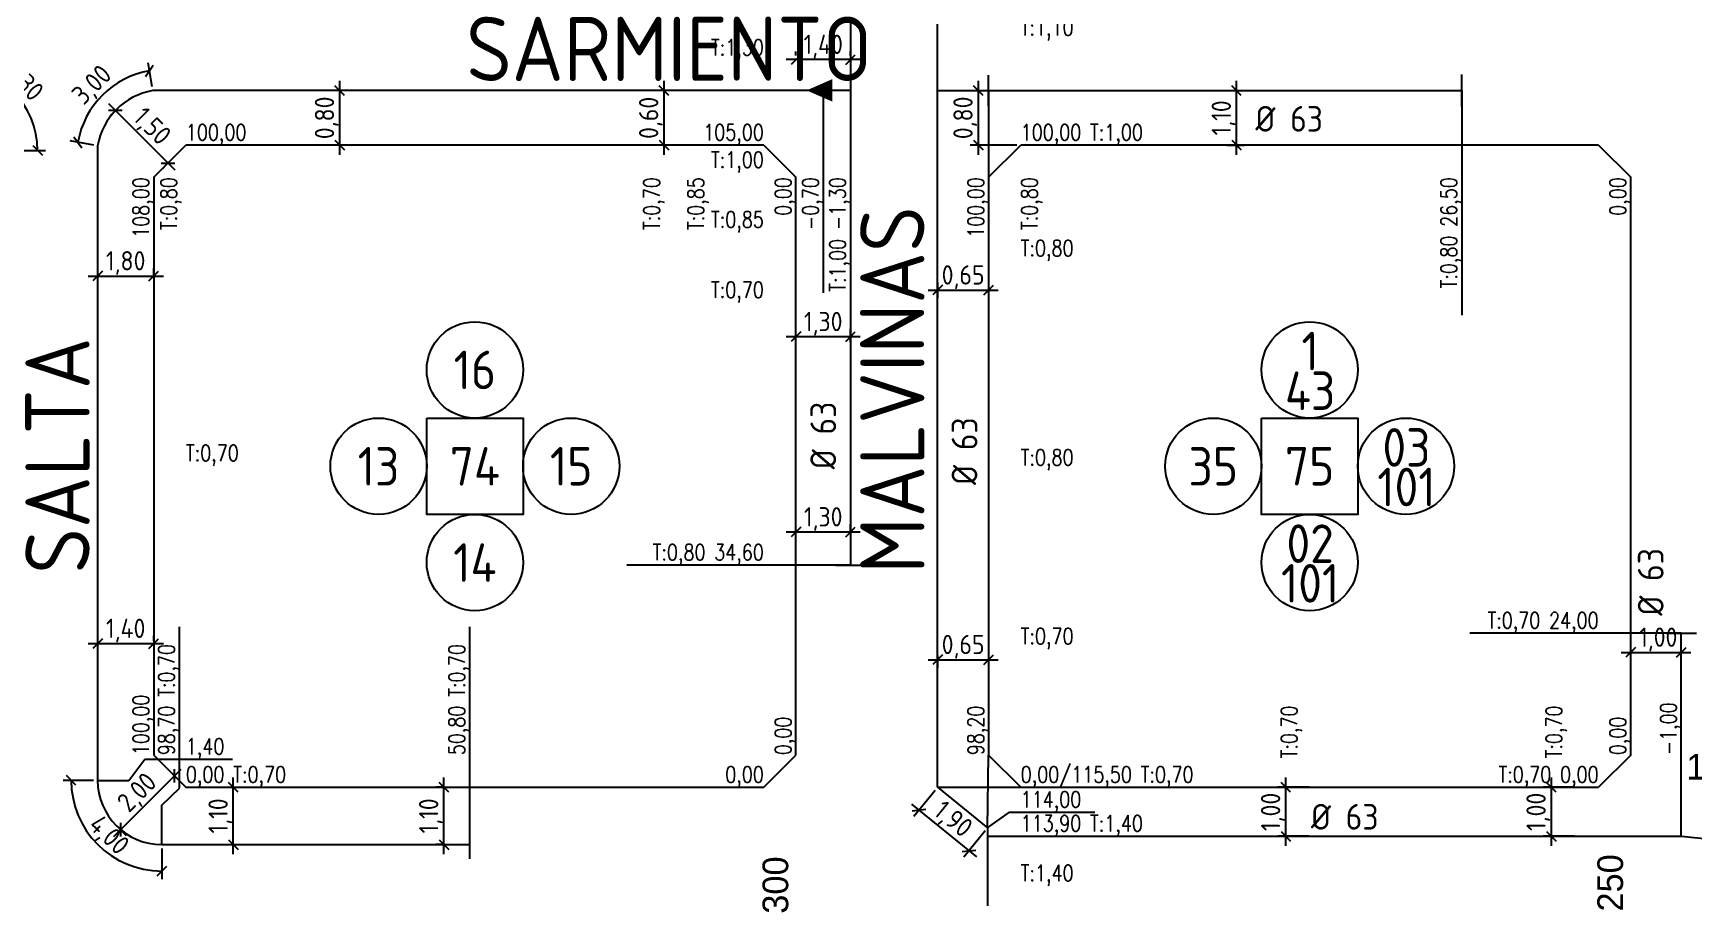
# Model space of a CAD drawing. Extents: x -48 to 13651, y -112 to 3468.
# Drawn here: x 2533.5 to 2791.9, y 1222.1 to 1356.6 of the extents above; entities that cross this region are included whole.
import ezdxf
from ezdxf.enums import TextEntityAlignment as Align

# ---------------------------------------------------------------- set-up
doc = ezdxf.new("R2010")
doc.units = 0
doc.header["$LTSCALE"] = 6
doc.header["$MEASUREMENT"] = 0
doc.layers.get('0').update_dxf_attribs({"linetype": 'CONTINUOUS'})
doc.layers.get('DEFPOINTS').update_dxf_attribs({"linetype": 'CONTINUOUS'})
for name, color, linetype in [('50', 41, 'CONTINUOUS'), ('63', 171, 'CONTINUOUS'), ('CAS', 7, 'CONTINUOUS'), ('Caño 110mm', 170, 'CONTINUOUS'), ('COTA', 2, 'CONTINUOUS'), ('MANZANAS', 7, 'CONTINUOUS'), ('NUMCASA', 12, 'CONTINUOUS'), ('NUMERO-CROQUIS', 13, 'CONTINUOUS'), ('NUMERO-MANZANA', 4, 'CONTINUOUS'), ('PROGRESIVA', 60, 'CONTINUOUS'), ('REDUCCIONES', 13, 'CONTINUOUS'), ('TXTDIAMETRO', 7, 'CONTINUOUS')]:
    doc.layers.add(name, color=color, linetype=linetype)
doc.layers.add('ATENCION', color=7, linetype='CONTINUOUS', plot=False)
doc.styles.add('ABADIMTCONDE', font='isocp.shx')
doc.styles.add('GEOSLAB703LTBT', font='isocp.shx', dxfattribs={"width": 0.9, "height": 8})
doc.styles.add('GOTHICE', font='GOTHICE.shx', dxfattribs={"height": 0.6})
doc.styles.add('ROMANS', font='romans.shx', dxfattribs={"width": 0.8, "height": 2.5})
doc.dimstyles.new('COTA02', dxfattribs={"dimtxt": 3, "dimasz": 1.5, "dimexe": 1.25, "dimexo": 0.625, "dimgap": 0.3, "dimtad": 1, "dimtoh": 1, "dimdsep": 46, "dimlunit": 6, "dimtxsty": 'ABADIMTCONDE', "dimblk1": 'OBLIQUE', "dimblk2": 'OBLIQUE', "dimsah": 1, "dimcen": 2.5, "dimdle": 1.5, "dimclrd": 60, "dimclre": 60, "dimclrt": 256, "dimadec": 0, "dimazin": 0, "dimtfac": 1, "dimtix": 1, "dimtofl": 0, "dimtmove": 0, "dimatfit": 0, "dimldrblk": 'OBLIQUE', "dimfxl": 1, "dimtolj": 1, "dimtzin": 0, "dimarcsym": 0})

# ---------------------------------------------------------------- blocks, each defined once
blk = doc.blocks.new('_OBLIQUE')
at = {"color": 0, "linetype": 'ByBlock'}
blk.add_line((-0.5, -0.5), (0.5, 0.5), dxfattribs=at)
blk = doc.blocks.new('*D40')
at = {"layer": 'COTA', "color": 60, "lineweight": -2, "transparency": 16777216}
for p, q in [((2545.2, 1345.61), (2555.51, 1335.3)), ((2545.99, 1344.27), (2545.38, 1343.66)), ((2554.18, 1336.09), (2553.57, 1335.48))]:
    blk.add_line(p, q, dxfattribs=at)
at = {"layer": 'DEFPOINTS', "color": 0, "transparency": 16777216}
for p in [(2546.43, 1344.72), (2554.45, 1336.36), (2554.62, 1336.53)]:
    blk.add_point(p, dxfattribs=at)
at = {"layer": 'COTA', "color": 60, "lineweight": -2, "transparency": 16777216, "xscale": 1.5, "yscale": 1.5, "zscale": 1.5}
for p, rotation in [((2546.26, 1344.55), 135.0000000000008), ((2554.45, 1336.36), 315.0000000000008)]:
    blk.add_blockref('_OBLIQUE', p, dxfattribs=dict(at, rotation=rotation))
at = {"layer": 'COTA', "transparency": 16777216, "insert": (2551.79, 1341.89), "char_height": 3, "attachment_point": 5, "rotation": 315, "style": 'ABADIMTCONDE'}
blk.add_mtext('\\A1;1,50', dxfattribs=at)
blk = doc.blocks.new('*D41')
at = {"layer": 'COTA', "color": 60, "lineweight": -2, "transparency": 16777216}
for p, q in [((2542, 1261.53), (2553.73, 1261.53)), ((2543.5, 1261.94), (2543.5, 1262.78)), ((2552.23, 1261.94), (2552.23, 1262.78))]:
    blk.add_line(p, q, dxfattribs=at)
at = {"layer": 'DEFPOINTS', "color": 0, "transparency": 16777216}
for p in [(2543.5, 1261.32), (2552.23, 1261.53), (2552.23, 1261.32)]:
    blk.add_point(p, dxfattribs=at)
at = {"layer": 'COTA', "color": 60, "lineweight": -2, "transparency": 16777216, "xscale": 1.5, "yscale": 1.5, "zscale": 1.5, "rotation": 180}
blk.add_blockref('_OBLIQUE', (2543.5, 1261.53), dxfattribs=at)
at = {"layer": 'COTA', "color": 60, "lineweight": -2, "transparency": 16777216, "xscale": 1.5, "yscale": 1.5, "zscale": 1.5}
blk.add_blockref('_OBLIQUE', (2552.23, 1261.53), dxfattribs=at)
at = {"layer": 'COTA', "transparency": 16777216, "insert": (2547.86, 1263.55), "char_height": 3, "attachment_point": 5, "style": 'ABADIMTCONDE'}
blk.add_mtext('\\A1;1,40', dxfattribs=at)
blk = doc.blocks.new('*D42')
at = {"layer": 'COTA', "color": 60, "lineweight": -2, "transparency": 16777216}
for p, q in [((2542, 1318.76), (2553.73, 1318.76)), ((2543.5, 1318.75), (2543.5, 1320.01)), ((2552.23, 1318.75), (2552.23, 1320.01))]:
    blk.add_line(p, q, dxfattribs=at)
at = {"layer": 'DEFPOINTS', "color": 0, "transparency": 16777216}
for p in [(2543.5, 1318.13), (2552.23, 1318.76), (2552.23, 1318.13)]:
    blk.add_point(p, dxfattribs=at)
at = {"layer": 'COTA', "color": 60, "lineweight": -2, "transparency": 16777216, "xscale": 1.5, "yscale": 1.5, "zscale": 1.5, "rotation": 180}
blk.add_blockref('_OBLIQUE', (2543.5, 1318.76), dxfattribs=at)
at = {"layer": 'COTA', "color": 60, "lineweight": -2, "transparency": 16777216, "xscale": 1.5, "yscale": 1.5, "zscale": 1.5}
blk.add_blockref('_OBLIQUE', (2552.23, 1318.76), dxfattribs=at)
at = {"layer": 'COTA', "transparency": 16777216, "insert": (2547.86, 1320.79), "char_height": 3, "attachment_point": 5, "style": 'ABADIMTCONDE'}
blk.add_mtext('\\A1;1,80', dxfattribs=at)
blk = doc.blocks.new('*D43')
at = {"layer": 'COTA', "color": 60, "lineweight": -2, "transparency": 16777216}
for p, q in [((2545.99, 1231.47), (2556.51, 1241.99)), ((2555.27, 1241.11), (2556.33, 1240.04)), ((2546.87, 1232.71), (2547.94, 1231.64))]:
    blk.add_line(p, q, dxfattribs=at)
at = {"layer": 'DEFPOINTS', "color": 0, "transparency": 16777216}
for p in [(2554.82, 1241.56), (2555.45, 1240.93), (2546.42, 1233.16)]:
    blk.add_point(p, dxfattribs=at)
at = {"layer": 'COTA', "color": 60, "lineweight": -2, "transparency": 16777216, "xscale": 1.5, "yscale": 1.5, "zscale": 1.5}
for p, rotation in [((2555.45, 1240.93), 44.99999999999768), ((2547.05, 1232.53), 224.9999999999977)]:
    blk.add_blockref('_OBLIQUE', p, dxfattribs=dict(at, rotation=rotation))
at = {"layer": 'COTA', "transparency": 16777216, "insert": (2549.82, 1238.16), "char_height": 3, "attachment_point": 5, "rotation": 45, "style": 'ABADIMTCONDE'}
blk.add_mtext('\\A1;2,00', dxfattribs=at)
blk = doc.blocks.new('*D44')
at = {"layer": 'COTA', "color": 60, "lineweight": -2, "transparency": 16777216}
for p, q in [((2564.62, 1228.73), (2564.62, 1240.65)), ((2562.07, 1239.15), (2565.87, 1239.15)), ((2562.07, 1230.23), (2565.87, 1230.23))]:
    blk.add_line(p, q, dxfattribs=at)
at = {"layer": 'DEFPOINTS', "color": 0, "transparency": 16777216}
for p in [(2561.45, 1239.15), (2564.62, 1239.15), (2561.45, 1230.23)]:
    blk.add_point(p, dxfattribs=at)
at = {"layer": 'COTA', "color": 60, "lineweight": -2, "transparency": 16777216, "xscale": 1.5, "yscale": 1.5, "zscale": 1.5}
for p, rotation in [((2564.62, 1239.15), 90), ((2564.62, 1230.23), 270)]:
    blk.add_blockref('_OBLIQUE', p, dxfattribs=dict(at, rotation=rotation))
at = {"layer": 'COTA', "transparency": 16777216, "insert": (2562.6, 1234.69), "char_height": 3, "attachment_point": 5, "rotation": 90, "style": 'ABADIMTCONDE'}
blk.add_mtext('\\A1;1,10', dxfattribs=at)
blk = doc.blocks.new('*D45')
at = {"layer": 'COTA', "color": 60, "lineweight": -2, "transparency": 16777216}
for p, q in [((2597.42, 1228.73), (2597.42, 1240.65)), ((2597.43, 1239.15), (2596.17, 1239.15)), ((2597.43, 1230.23), (2596.17, 1230.23))]:
    blk.add_line(p, q, dxfattribs=at)
at = {"layer": 'DEFPOINTS', "color": 0, "transparency": 16777216}
for p in [(2597.42, 1239.15), (2598.05, 1239.15), (2598.05, 1230.23)]:
    blk.add_point(p, dxfattribs=at)
at = {"layer": 'COTA', "color": 60, "lineweight": -2, "transparency": 16777216, "xscale": 1.5, "yscale": 1.5, "zscale": 1.5}
for p, rotation in [((2597.42, 1239.15), 90), ((2597.42, 1230.23), 270)]:
    blk.add_blockref('_OBLIQUE', p, dxfattribs=dict(at, rotation=rotation))
at = {"layer": 'COTA', "transparency": 16777216, "insert": (2595.39, 1234.69), "char_height": 3, "attachment_point": 5, "rotation": 90, "style": 'ABADIMTCONDE'}
blk.add_mtext('\\A1;1,10', dxfattribs=at)
blk = doc.blocks.new('*D46')
at = {"layer": 'COTA', "color": 60, "lineweight": -2, "transparency": 16777216}
for p, q in [((2662.23, 1352.48), (2650.73, 1352.48)), ((2652.23, 1353.1), (2652.23, 1353.73)), ((2660.73, 1353.1), (2660.73, 1353.73))]:
    blk.add_line(p, q, dxfattribs=at)
at = {"layer": 'DEFPOINTS', "color": 0, "transparency": 16777216}
for p in [(2652.23, 1352.48), (2652.23, 1352.48), (2660.73, 1352.48)]:
    blk.add_point(p, dxfattribs=at)
at = {"layer": 'COTA', "color": 60, "lineweight": -2, "transparency": 16777216, "xscale": 1.5, "yscale": 1.5, "zscale": 1.5, "rotation": 180}
blk.add_blockref('_OBLIQUE', (2652.23, 1352.48), dxfattribs=at)
at = {"layer": 'COTA', "color": 60, "lineweight": -2, "transparency": 16777216, "xscale": 1.5, "yscale": 1.5, "zscale": 1.5}
blk.add_blockref('_OBLIQUE', (2660.73, 1352.48), dxfattribs=at)
at = {"layer": 'COTA', "transparency": 16777216, "insert": (2656.48, 1354.5), "char_height": 3, "attachment_point": 5, "style": 'ABADIMTCONDE'}
blk.add_mtext('\\A1;1,40', dxfattribs=at)
blk = doc.blocks.new('*D47')
at = {"layer": 'COTA', "color": 60, "lineweight": -2, "transparency": 16777216}
for p, q in [((2652.23, 1308.45), (2652.23, 1310.56)), ((2660.73, 1308.45), (2660.73, 1310.56)), ((2662.23, 1309.31), (2650.73, 1309.31))]:
    blk.add_line(p, q, dxfattribs=at)
at = {"layer": 'DEFPOINTS', "color": 0, "transparency": 16777216}
for p in [(2652.23, 1309.31), (2652.23, 1307.83), (2660.73, 1307.83)]:
    blk.add_point(p, dxfattribs=at)
at = {"layer": 'COTA', "color": 60, "lineweight": -2, "transparency": 16777216, "xscale": 1.5, "yscale": 1.5, "zscale": 1.5, "rotation": 180}
blk.add_blockref('_OBLIQUE', (2652.23, 1309.31), dxfattribs=at)
at = {"layer": 'COTA', "color": 60, "lineweight": -2, "transparency": 16777216, "xscale": 1.5, "yscale": 1.5, "zscale": 1.5}
blk.add_blockref('_OBLIQUE', (2660.73, 1309.31), dxfattribs=at)
at = {"layer": 'COTA', "transparency": 16777216, "insert": (2656.48, 1311.33), "char_height": 3, "attachment_point": 5, "style": 'ABADIMTCONDE'}
blk.add_mtext('\\A1;1,30', dxfattribs=at)
blk = doc.blocks.new('*D48')
at = {"layer": 'COTA', "color": 60, "lineweight": -2, "transparency": 16777216}
for p, q in [((2652.23, 1278.67), (2652.23, 1280.14)), ((2660.73, 1278.67), (2660.73, 1280.14)), ((2662.23, 1278.89), (2650.73, 1278.89))]:
    blk.add_line(p, q, dxfattribs=at)
at = {"layer": 'DEFPOINTS', "color": 0, "transparency": 16777216}
for p in [(2652.23, 1278.89), (2652.23, 1278.05), (2660.73, 1278.05)]:
    blk.add_point(p, dxfattribs=at)
at = {"layer": 'COTA', "color": 60, "lineweight": -2, "transparency": 16777216, "xscale": 1.5, "yscale": 1.5, "zscale": 1.5, "rotation": 180}
blk.add_blockref('_OBLIQUE', (2652.23, 1278.89), dxfattribs=at)
at = {"layer": 'COTA', "color": 60, "lineweight": -2, "transparency": 16777216, "xscale": 1.5, "yscale": 1.5, "zscale": 1.5}
blk.add_blockref('_OBLIQUE', (2660.73, 1278.89), dxfattribs=at)
at = {"layer": 'COTA', "transparency": 16777216, "insert": (2656.48, 1280.92), "char_height": 3, "attachment_point": 5, "style": 'ABADIMTCONDE'}
blk.add_mtext('\\A1;1,30', dxfattribs=at)
blk = doc.blocks.new('*D49')
at = {"layer": 'COTA', "color": 60, "lineweight": -2, "transparency": 16777216}
for p, q in [((2581.2, 1337.65), (2581.2, 1349.15)), ((2581.42, 1347.65), (2579.95, 1347.65)), ((2581.42, 1339.15), (2579.95, 1339.15))]:
    blk.add_line(p, q, dxfattribs=at)
at = {"layer": 'DEFPOINTS', "color": 0, "transparency": 16777216}
for p in [(2581.2, 1347.65), (2582.04, 1347.65), (2582.04, 1339.15)]:
    blk.add_point(p, dxfattribs=at)
at = {"layer": 'COTA', "color": 60, "lineweight": -2, "transparency": 16777216, "xscale": 1.5, "yscale": 1.5, "zscale": 1.5}
for p, rotation in [((2581.2, 1347.65), 90), ((2581.2, 1339.15), 270)]:
    blk.add_blockref('_OBLIQUE', p, dxfattribs=dict(at, rotation=rotation))
at = {"layer": 'COTA', "transparency": 16777216, "insert": (2579.17, 1343.4), "char_height": 3, "attachment_point": 5, "rotation": 90, "style": 'ABADIMTCONDE'}
blk.add_mtext('\\A1;0,80', dxfattribs=at)
blk = doc.blocks.new('*D50')
at = {"layer": 'COTA', "color": 60, "lineweight": -2, "transparency": 16777216}
for p, q in [((2631.68, 1349.15), (2631.68, 1337.65)), ((2633.59, 1347.65), (2630.43, 1347.65)), ((2633.59, 1339.15), (2630.43, 1339.15))]:
    blk.add_line(p, q, dxfattribs=at)
at = {"layer": 'DEFPOINTS', "color": 0, "transparency": 16777216}
for p in [(2634.21, 1347.65), (2631.68, 1339.15), (2634.21, 1339.15)]:
    blk.add_point(p, dxfattribs=at)
at = {"layer": 'COTA', "color": 60, "lineweight": -2, "transparency": 16777216, "xscale": 1.5, "yscale": 1.5, "zscale": 1.5}
for p, rotation in [((2631.68, 1347.65), 90), ((2631.68, 1339.15), 270)]:
    blk.add_blockref('_OBLIQUE', p, dxfattribs=dict(at, rotation=rotation))
at = {"layer": 'COTA', "transparency": 16777216, "insert": (2629.65, 1343.4), "char_height": 3, "attachment_point": 5, "rotation": 90, "style": 'ABADIMTCONDE'}
blk.add_mtext('\\A1;0,60', dxfattribs=at)
blk = doc.blocks.new('*D51')
at = {"layer": 'COTA', "color": 60, "lineweight": -2, "transparency": 16777216}
for p, q in [((2551.98, 1348.27), (2551.34, 1351.96)), ((2542.88, 1339.17), (2539.19, 1339.81))]:
    blk.add_line(p, q, dxfattribs=at)
blk.add_arc((2553.89, 1337.26), 13.67, 99.8227, 170.1726, dxfattribs=at)
at = {"layer": 'DEFPOINTS', "color": 0, "transparency": 16777216}
for p in [(2546.39, 1348.69), (2552.09, 1347.65), (2543.5, 1339.06), (2553.89, 1337.26)]:
    blk.add_point(p, dxfattribs=at)
at = {"layer": 'COTA', "color": 60, "lineweight": -2, "transparency": 16777216, "xscale": 1.5, "yscale": 1.5, "zscale": 1.5}
for p, rotation in [((2551.55, 1350.73), 9.822727549880165), ((2540.42, 1339.59), 260.1725511162331)]:
    blk.add_blockref('_OBLIQUE', p, dxfattribs=dict(at, rotation=rotation))
at = {"layer": 'COTA', "transparency": 16777216, "insert": (2542.79, 1348.36), "char_height": 3, "attachment_point": 5, "rotation": 44.9976, "style": 'ABADIMTCONDE'}
blk.add_mtext('\\A1;3,00', dxfattribs=at)
blk = doc.blocks.new('*D63')
at = {"layer": 'COTA', "color": 60, "lineweight": -2, "transparency": 16777216}
for p, q in [((2542.87, 1240.23), (2538.12, 1240.23)), ((2553.5, 1229.6), (2553.5, 1224.85))]:
    blk.add_line(p, q, dxfattribs=at)
blk.add_arc((2553.5, 1240.23), 14.13, 180, 270, dxfattribs=at)
at = {"layer": 'DEFPOINTS', "color": 0, "transparency": 16777216}
for p in [(2543.5, 1240.23), (2553.5, 1240.23), (2541.26, 1233.16), (2553.5, 1230.23)]:
    blk.add_point(p, dxfattribs=at)
at = {"layer": 'COTA', "color": 60, "lineweight": -2, "transparency": 16777216, "xscale": 1.5, "yscale": 1.5, "zscale": 1.5}
for p, rotation in [((2539.37, 1240.23), 90.00000000000269), ((2553.5, 1226.1), 359.9999999999995)]:
    blk.add_blockref('_OBLIQUE', p, dxfattribs=dict(at, rotation=rotation))
at = {"layer": 'COTA', "transparency": 16777216, "insert": (2545.08, 1231.53), "char_height": 3, "attachment_point": 5, "rotation": 315.9308, "style": 'ABADIMTCONDE'}
blk.add_mtext('\\A1;4,00', dxfattribs=at)
blk = doc.blocks.new('*D71')
at = {"layer": 'COTA', "color": 60, "lineweight": -2, "transparency": 16777216}
for p, q in [((2521.23, 1348.94), (2521.23, 1352.47)), ((2531.86, 1338.32), (2535.38, 1338.32))]:
    blk.add_line(p, q, dxfattribs=at)
blk.add_arc((2521.23, 1338.32), 12.9, 0, 90, dxfattribs=at)
at = {"layer": 'DEFPOINTS', "color": 0, "transparency": 16777216}
for p in [(2521.23, 1348.32), (2532.4, 1344.77), (2521.23, 1338.32), (2531.23, 1338.32)]:
    blk.add_point(p, dxfattribs=at)
at = {"layer": 'COTA', "color": 60, "lineweight": -2, "transparency": 16777216, "xscale": 1.5, "yscale": 1.5, "zscale": 1.5}
for p, rotation in [((2521.23, 1351.22), 179.9999999999991), ((2534.13, 1338.32), 270.0000000000009)]:
    blk.add_blockref('_OBLIQUE', p, dxfattribs=dict(at, rotation=rotation))
at = {"layer": 'COTA', "transparency": 16777216, "insert": (2531.79, 1348.87), "char_height": 3, "attachment_point": 5, "rotation": 315, "style": 'ABADIMTCONDE'}
blk.add_mtext('\\A1;2,30', dxfattribs=at)
blk = doc.blocks.new('*D157')
at = {"layer": 'COTA', "color": 60, "lineweight": -2, "transparency": 16777216}
for p, q in [((2680.63, 1349.15), (2680.63, 1337.65)), ((2679.01, 1347.65), (2681.88, 1347.65)), ((2686.61, 1339.15), (2679.38, 1339.15))]:
    blk.add_line(p, q, dxfattribs=at)
at = {"layer": 'DEFPOINTS', "color": 0, "transparency": 16777216}
for p in [(2678.39, 1347.65), (2680.63, 1339.15), (2687.23, 1339.15)]:
    blk.add_point(p, dxfattribs=at)
at = {"layer": 'COTA', "color": 60, "lineweight": -2, "transparency": 16777216, "xscale": 1.5, "yscale": 1.5, "zscale": 1.5}
for p, rotation in [((2680.63, 1347.65), 90), ((2680.63, 1339.15), 270)]:
    blk.add_blockref('_OBLIQUE', p, dxfattribs=dict(at, rotation=rotation))
at = {"layer": 'COTA', "transparency": 16777216, "insert": (2678.6, 1343.4), "char_height": 3, "attachment_point": 5, "rotation": 90, "style": 'ABADIMTCONDE'}
blk.add_mtext('\\A1;0,80', dxfattribs=at)
blk = doc.blocks.new('*D158')
at = {"layer": 'COTA', "color": 60, "lineweight": -2, "transparency": 16777216}
for p, q in [((2672.8, 1316.57), (2683.73, 1316.57)), ((2674.3, 1317.75), (2674.3, 1315.32)), ((2682.23, 1317.75), (2682.23, 1315.32))]:
    blk.add_line(p, q, dxfattribs=at)
at = {"layer": 'DEFPOINTS', "color": 0, "transparency": 16777216}
for p in [(2674.3, 1318.37), (2682.23, 1318.37), (2682.23, 1316.57)]:
    blk.add_point(p, dxfattribs=at)
at = {"layer": 'COTA', "color": 60, "lineweight": -2, "transparency": 16777216, "xscale": 1.5, "yscale": 1.5, "zscale": 1.5, "rotation": 180}
blk.add_blockref('_OBLIQUE', (2674.3, 1316.57), dxfattribs=at)
at = {"layer": 'COTA', "color": 60, "lineweight": -2, "transparency": 16777216, "xscale": 1.5, "yscale": 1.5, "zscale": 1.5}
blk.add_blockref('_OBLIQUE', (2682.23, 1316.57), dxfattribs=at)
at = {"layer": 'COTA', "transparency": 16777216, "insert": (2678.27, 1318.59), "char_height": 3, "attachment_point": 5, "style": 'ABADIMTCONDE'}
blk.add_mtext('\\A1;0,65', dxfattribs=at)
blk = doc.blocks.new('*D159')
at = {"layer": 'COTA', "color": 60, "lineweight": -2, "transparency": 16777216}
for p, q in [((2672.8, 1259.02), (2683.73, 1259.02)), ((2674.3, 1259.68), (2674.3, 1257.77)), ((2682.23, 1259.68), (2682.23, 1257.77))]:
    blk.add_line(p, q, dxfattribs=at)
at = {"layer": 'DEFPOINTS', "color": 0, "transparency": 16777216}
for p in [(2674.3, 1260.3), (2682.23, 1260.3), (2682.23, 1259.02)]:
    blk.add_point(p, dxfattribs=at)
at = {"layer": 'COTA', "color": 60, "lineweight": -2, "transparency": 16777216, "xscale": 1.5, "yscale": 1.5, "zscale": 1.5, "rotation": 180}
blk.add_blockref('_OBLIQUE', (2674.3, 1259.02), dxfattribs=at)
at = {"layer": 'COTA', "color": 60, "lineweight": -2, "transparency": 16777216, "xscale": 1.5, "yscale": 1.5, "zscale": 1.5}
blk.add_blockref('_OBLIQUE', (2682.23, 1259.02), dxfattribs=at)
at = {"layer": 'COTA', "transparency": 16777216, "insert": (2678.27, 1261.04), "char_height": 3, "attachment_point": 5, "style": 'ABADIMTCONDE'}
blk.add_mtext('\\A1;0,65', dxfattribs=at)
blk = doc.blocks.new('*D163')
at = {"layer": 'COTA', "color": 60, "lineweight": -2, "transparency": 16777216}
for p, q in [((2673.9, 1238.66), (2670.6, 1234.58)), ((2670.22, 1236.5), (2680.34, 1228.3)), ((2681.69, 1232.35), (2678.39, 1228.28))]:
    blk.add_line(p, q, dxfattribs=at)
at = {"layer": 'DEFPOINTS', "color": 0, "transparency": 16777216}
for p in [(2674.3, 1239.15), (2682.08, 1232.84), (2679.17, 1229.25)]:
    blk.add_point(p, dxfattribs=at)
at = {"layer": 'COTA', "color": 60, "lineweight": -2, "transparency": 16777216, "xscale": 1.5, "yscale": 1.5, "zscale": 1.5}
for p, rotation in [((2671.39, 1235.56), 140.9814567960489), ((2679.17, 1229.25), 320.9814567960489)]:
    blk.add_blockref('_OBLIQUE', p, dxfattribs=dict(at, rotation=rotation))
at = {"layer": 'COTA', "transparency": 16777216, "insert": (2676.56, 1233.98), "char_height": 3, "attachment_point": 5, "rotation": 320.9815, "style": 'ABADIMTCONDE'}
blk.add_mtext('\\A1;1,90', dxfattribs=at)
blk = doc.blocks.new('*D1480')
at = {"layer": 'DEFPOINTS', "color": 0, "transparency": 16777216}
for p in [(2718.73, 1347.65), (2720.84, 1347.65), (2718.73, 1339.15)]:
    blk.add_point(p, dxfattribs=at)
at = {"layer": 'PROGRESIVA', "color": 60, "lineweight": -2, "transparency": 16777216}
for p, q in [((2720.84, 1337.65), (2720.84, 1349.15)), ((2719.35, 1347.65), (2722.09, 1347.65)), ((2719.35, 1339.15), (2722.09, 1339.15))]:
    blk.add_line(p, q, dxfattribs=at)
at = {"layer": 'PROGRESIVA', "color": 60, "lineweight": -2, "transparency": 16777216, "xscale": 1.5, "yscale": 1.5, "zscale": 1.5}
for p, rotation in [((2720.84, 1347.65), 90), ((2720.84, 1339.15), 270)]:
    blk.add_blockref('_OBLIQUE', p, dxfattribs=dict(at, rotation=rotation))
at = {"layer": 'PROGRESIVA', "transparency": 16777216, "insert": (2718.82, 1343.4), "char_height": 3, "attachment_point": 5, "rotation": 90, "style": 'ABADIMTCONDE'}
blk.add_mtext('\\A1;1,10', dxfattribs=at)
blk = doc.blocks.new('D63')
at = {"layer": 'TXTDIAMETRO', "color": 7, "ltscale": 0.1, "style": 'ABADIMTCONDE'}
blk.add_text('Ø 63', height=4, dxfattribs=at).set_placement((0, 0), align=Align.MIDDLE)
blk = doc.blocks.new('*D1670')
at = {"layer": 'COTA', "color": 60, "lineweight": -2, "transparency": 16777216}
for p, q in [((2728.52, 1230.03), (2728.52, 1240.65)), ((2732.13, 1239.15), (2727.27, 1239.15)), ((2732.13, 1231.53), (2727.27, 1231.53))]:
    blk.add_line(p, q, dxfattribs=at)
at = {"layer": 'DEFPOINTS', "color": 0, "transparency": 16777216}
for p in [(2728.52, 1239.15), (2732.76, 1239.15), (2732.76, 1231.53)]:
    blk.add_point(p, dxfattribs=at)
at = {"layer": 'COTA', "color": 60, "lineweight": -2, "transparency": 16777216, "xscale": 1.5, "yscale": 1.5, "zscale": 1.5}
for p, rotation in [((2728.52, 1239.15), 90), ((2728.52, 1231.53), 270)]:
    blk.add_blockref('_OBLIQUE', p, dxfattribs=dict(at, rotation=rotation))
at = {"layer": 'COTA', "transparency": 16777216, "insert": (2726.5, 1235.32), "char_height": 3, "attachment_point": 5, "rotation": 90, "style": 'ABADIMTCONDE'}
blk.add_mtext('\\A1;1,00', dxfattribs=at)
blk = doc.blocks.new('*D1671')
at = {"layer": 'COTA', "color": 60, "lineweight": -2, "transparency": 16777216}
for p, q in [((2769.87, 1230.03), (2769.87, 1240.65)), ((2773.48, 1239.15), (2768.62, 1239.15)), ((2773.48, 1231.53), (2768.62, 1231.53))]:
    blk.add_line(p, q, dxfattribs=at)
at = {"layer": 'DEFPOINTS', "color": 0, "transparency": 16777216}
for p in [(2769.87, 1239.15), (2774.1, 1239.15), (2774.1, 1231.53)]:
    blk.add_point(p, dxfattribs=at)
at = {"layer": 'COTA', "color": 60, "lineweight": -2, "transparency": 16777216, "xscale": 1.5, "yscale": 1.5, "zscale": 1.5}
for p, rotation in [((2769.87, 1239.15), 90), ((2769.87, 1231.53), 270)]:
    blk.add_blockref('_OBLIQUE', p, dxfattribs=dict(at, rotation=rotation))
at = {"layer": 'COTA', "transparency": 16777216, "insert": (2767.84, 1235.32), "char_height": 3, "attachment_point": 5, "rotation": 90, "style": 'ABADIMTCONDE'}
blk.add_mtext('\\A1;1,00', dxfattribs=at)
blk = doc.blocks.new('*D1672')
at = {"layer": 'COTA', "color": 60, "lineweight": -2, "transparency": 16777216}
for p, q in [((2782.23, 1258.55), (2782.23, 1261.4)), ((2790.1, 1258.55), (2790.1, 1261.4)), ((2780.73, 1260.15), (2791.6, 1260.15))]:
    blk.add_line(p, q, dxfattribs=at)
at = {"layer": 'DEFPOINTS', "color": 0, "transparency": 16777216}
for p in [(2790.1, 1260.15), (2782.23, 1257.92), (2790.1, 1257.92)]:
    blk.add_point(p, dxfattribs=at)
at = {"layer": 'COTA', "color": 60, "lineweight": -2, "transparency": 16777216, "xscale": 1.5, "yscale": 1.5, "zscale": 1.5, "rotation": 180}
blk.add_blockref('_OBLIQUE', (2782.23, 1260.15), dxfattribs=at)
at = {"layer": 'COTA', "color": 60, "lineweight": -2, "transparency": 16777216, "xscale": 1.5, "yscale": 1.5, "zscale": 1.5}
blk.add_blockref('_OBLIQUE', (2790.1, 1260.15), dxfattribs=at)
at = {"layer": 'COTA', "transparency": 16777216, "insert": (2786.52, 1262.17), "char_height": 3, "attachment_point": 5, "style": 'ABADIMTCONDE'}
blk.add_mtext('\\A1;1,00', dxfattribs=at)

msp = doc.modelspace()

# ---------------------------------------------------------------- linework, layer by layer
at = {"layer": '50', "ltscale": 0.1}
for p, q in [((2656.488, 1347.65), (2552.086, 1347.65)), ((2543.495, 1339.06), (2543.495, 1240.226)), ((2553.495, 1230.226), (2601.434, 1230.226))]:
    msp.add_line(p, q, dxfattribs=at)
for centre, radius, start, end in [((2553.885, 1337.26), 10.545, 99.82273, 170.17255), ((2553.495, 1240.226), 10, 180, 270)]:
    msp.add_arc(centre, radius, start, end, dxfattribs=at)
at = {"layer": '63', "ltscale": 0.1}
for p, q in [((2674.298, 1239.145), (2674.298, 1374.855)), ((2660.727, 1358.196), (2660.727, 1273.745)), ((2660.688, 1347.65), (2656.488, 1347.65)), ((2674.357, 1347.65), (2682.234, 1347.65)), ((2674.298, 1239.145), (2682.082, 1232.837)), ((2682.082, 1232.837), (2682.082, 1231.533)), ((2682.082, 1231.533), (2682.082, 1216.594))]:
    msp.add_line(p, q, dxfattribs=at)
at = {"layer": 'CAS', "ltscale": 0.1}
for p, q in [((2682.234, 1345.277), (2682.234, 1350.024)), ((2755.917, 1345.15), (2755.917, 1350.15)), ((2658.369, 1273.745), (2663.085, 1273.745)), ((2787.738, 1263.145), (2792.453, 1263.145))]:
    msp.add_line(p, q, dxfattribs=at)
at = {"layer": 'CAS'}
msp.add_line((2601.434, 1228.001), (2601.434, 1232.452), dxfattribs=at)
at = {"layer": 'Caño 110mm', "ltscale": 0.1}
for p, q in [((2682.234, 1347.65), (2755.917, 1347.65)), ((2790.095, 1231.533), (2790.095, 1263.145)), ((2682.082, 1231.533), (2790.095, 1231.533)), ((2790.095, 1231.533), (2804.182, 1230.067))]:
    msp.add_line(p, q, dxfattribs=at)
at = {"layer": 'COTA'}
msp.add_line((2682.082, 1232.837), (2682.234, 1244.145), dxfattribs=at)
at = {"layer": 'MANZANAS'}
for p, q in [((2552.234, 1334.145), (2557.234, 1339.145)), ((2647.234, 1339.145), (2557.234, 1339.145)), ((2647.234, 1339.145), (2652.234, 1334.145)), ((2682.234, 1334.145), (2687.234, 1339.145)), ((2777.234, 1339.145), (2687.234, 1339.145)), ((2777.234, 1339.145), (2782.234, 1334.145)), ((2552.234, 1334.145), (2552.234, 1244.145)), ((2652.234, 1244.145), (2652.234, 1334.145)), ((2682.234, 1334.145), (2682.234, 1244.145)), ((2782.234, 1244.145), (2782.234, 1334.145)), ((2552.234, 1244.145), (2557.234, 1239.145)), ((2647.234, 1239.145), (2652.234, 1244.145)), ((2687.234, 1239.145), (2682.234, 1244.145)), ((2782.234, 1244.145), (2777.234, 1239.145)), ((2557.234, 1239.145), (2647.234, 1239.145)), ((2687.234, 1239.145), (2777.234, 1239.145))]:
    msp.add_line(p, q, dxfattribs=at)
at = {"layer": 'NUMERO-CROQUIS'}
for centre in [(2602.234, 1304.145), (2732.234, 1304.145), (2587.234, 1289.145), (2617.234, 1289.145), (2717.234, 1289.145), (2747.234, 1289.145), (2602.234, 1274.145), (2732.234, 1274.145)]:
    msp.add_circle(centre, 7.5, dxfattribs=at)
at = {"layer": 'NUMERO-MANZANA'}
for points in [[(2594.734, 1296.645), (2609.734, 1296.645), (2609.734, 1281.645), (2594.734, 1281.645)], [(2724.734, 1296.645), (2739.734, 1296.645), (2739.734, 1281.645), (2724.734, 1281.645)]]:
    msp.add_lwpolyline(points, close=True, dxfattribs=at)
at = {"layer": 'PROGRESIVA'}
for p, q in [((2656.488, 1347.65), (2656.488, 1316.13)), ((2682.234, 1347.65), (2682.234, 1334.145)), ((2755.917, 1347.65), (2755.917, 1312.669)), ((2660.727, 1273.745), (2625.893, 1273.745)), ((2556.223, 1239.036), (2556.223, 1264.123)), ((2601.434, 1230.226), (2601.434, 1264.123)), ((2790.095, 1263.145), (2757.15, 1263.145)), ((2548.334, 1240.226), (2550.844, 1243.516)), ((2550.844, 1243.516), (2564.471, 1243.516)), ((2543.495, 1240.226), (2548.334, 1240.226)), ((2553.495, 1236.348), (2556.223, 1239.036)), ((2674.298, 1239.145), (2687.234, 1239.145)), ((2553.495, 1230.226), (2553.495, 1236.348)), ((2682.082, 1232.837), (2685.511, 1235.266)), ((2685.511, 1235.266), (2698.763, 1235.266))]:
    msp.add_line(p, q, dxfattribs=at)
at = {"layer": 'REDUCCIONES', "ltscale": 0.1}
msp.add_lwpolyline([(2653.896, 1347.68, 0, 3.5, 0), (2657.896, 1347.68, 3.5, 3.5, 0)], format="xyseb", dxfattribs=at)

# ---------------------------------------------------------------- block references
at = {"layer": 'TXTDIAMETRO'}
for p in [(2729.048, 1343.258), (2737.703, 1234.56)]:
    msp.add_blockref('D63', p, dxfattribs=at)
at = {"layer": 'TXTDIAMETRO', "rotation": 90}
for p in [(2656.482, 1293.942), (2678.481, 1291.502), (2785.339, 1271.139)]:
    msp.add_blockref('D63', p, dxfattribs=at)

# ---------------------------------------------------------------- texts
at = {"layer": 'ATENCION', "style": 'GEOSLAB703LTBT'}
msp.add_text('SARMIENTO', height=10, dxfattribs=at).set_placement((2600.887, 1354.145), align=Align.MIDDLE_LEFT)
for s, p in [('MALVINAS', (2667.234, 1272.415)), ('SALTA', (2537.234, 1272.415))]:
    msp.add_text(s, height=10, rotation=90, dxfattribs=at).set_placement(p, align=Align.MIDDLE_LEFT)
at = {"layer": 'NUMCASA', "color": 12, "linetype": 'Continuous', "style": 'GOTHICE'}
msp.add_text('100', height=4, dxfattribs=at).set_placement((2795.345, 1239.145), align=Align.BOTTOM_CENTER)
for s, p in [('300', (2652.234, 1223.921)), ('250', (2782.234, 1224.258))]:
    msp.add_text(s, height=4, rotation=90, dxfattribs=at).set_placement(p, align=Align.BOTTOM_CENTER)
at = {"layer": 'NUMERO-CROQUIS', "style": 'GEOSLAB703LTBT'}
for s, p in [('1', (2732.305, 1307.089)), ('16', (2602.234, 1304.145)), ('43', (2732.305, 1300.911)), ('03', (2747.305, 1292.089)), ('13', (2587.234, 1289.145)), ('15', (2617.234, 1289.145)), ('35', (2717.234, 1289.145)), ('101', (2747.305, 1285.911)), ('02', (2732.305, 1277.089)), ('14', (2602.234, 1274.145)), ('101', (2732.305, 1270.911))]:
    msp.add_text(s, height=6, dxfattribs=at).set_placement(p, align=Align.MIDDLE)
at = {"layer": 'NUMERO-MANZANA', "style": 'GEOSLAB703LTBT'}
for s, p in [('74', (2602.234, 1289.145)), ('75', (2732.234, 1289.145))]:
    msp.add_text(s, height=6, dxfattribs=at).set_placement(p, align=Align.MIDDLE)
at = {"layer": 'PROGRESIVA', "style": 'ROMANS', "width": 0.8}
for s, p in [('T:1,10', (2687.234, 1355.484)), ('100,00', (2557.234, 1339.145)), ('100,00 T:1,00', (2687.234, 1339.145)), ('T:0,80', (2687.234, 1321.12)), ('T:0,70', (2557.234, 1289.21)), ('T:0,80', (2687.234, 1288.525)), ('T:0,70', (2687.234, 1260.685)), ('1,40', (2557.234, 1243.516)), ('0,00 T:0,70', (2557.234, 1239.145)), ('0,00/115,50 T:0,70', (2687.234, 1239.145)), ('114,00', (2687.234, 1235.266)), ('113,90 T:1,40', (2687.234, 1231.533)), ('T:1,40', (2687.234, 1223.798))]:
    msp.add_text(s, height=2.5, dxfattribs=at).set_placement(p, align=Align.BOTTOM_LEFT)
for s, p in [('T:1,30', (2647.234, 1352.375)), ('105,00', (2647.234, 1339.145)), ('T:1,00', (2647.234, 1334.88)), ('T:0,85', (2647.234, 1325.566)), ('T:0,70', (2647.234, 1314.632)), ('T:0,80 34,60', (2647.234, 1273.745)), ('T:0,70 24,00', (2777.234, 1263.145)), ('0,00', (2647.234, 1239.145)), ('T:0,70 0,00', (2777.234, 1239.145))]:
    msp.add_text(s, height=2.5, dxfattribs=at).set_placement(p, align=Align.BOTTOM_RIGHT)
for s, p in [('108,00', (2552.234, 1334.145)), ('T:0,80', (2556.559, 1334.145)), ('T:0,70', (2631.769, 1334.145)), ('T:0,85', (2638.658, 1334.145)), ('0,00', (2652.234, 1334.145)), ('-0,70', (2656.488, 1334.145)), ('T:1,00 -1,30', (2660.727, 1334.145)), ('100,00', (2682.234, 1334.145)), ('T:0,80', (2690.593, 1334.145)), ('T:0,80 26,50', (2755.917, 1334.145)), ('0,00', (2782.234, 1334.145))]:
    msp.add_text(s, height=2.5, rotation=90, dxfattribs=at).set_placement(p, align=Align.BOTTOM_RIGHT)
for s, p in [('98,70 T:0,70', (2556.223, 1244.145)), ('50,80 T:0,70', (2601.434, 1244.145)), ('100,00', (2552.234, 1244.145)), ('98,20', (2682.234, 1244.145)), ('T:0,70', (2731.043, 1243.652)), ('T:0,70', (2772.273, 1243.652)), ('-1,00', (2790.095, 1244.145)), ('0,00', (2652.234, 1244.145)), ('0,00', (2782.234, 1244.145))]:
    msp.add_text(s, height=2.5, rotation=90, dxfattribs=at).set_placement(p, align=Align.BOTTOM_LEFT)

# ---------------------------------------------------------------- dimensions: what is measured, and where the dimension line sits
at = {"layer": 'COTA'}
for base, p1, p2, text, picture, middle in [((2652.234, 1352.48), (2660.727, 1352.48), (2652.234, 1352.48), '1,40', '*D46', (2656.48, 1354.505)), ((2552.234, 1318.762), (2543.495, 1318.128), (2552.234, 1318.128), '1,80', '*D42', (2547.865, 1320.787)), ((2682.234, 1316.569), (2674.298, 1318.374), (2682.234, 1318.374), '0,65', '*D158', (2678.266, 1318.594)), ((2652.234, 1309.308), (2660.727, 1307.828), (2652.234, 1307.828), '1,30', '*D47', (2656.48, 1311.333)), ((2652.234, 1278.893), (2660.727, 1278.048), (2652.234, 1278.048), '1,30', '*D48', (2656.48, 1280.918)), ((2552.234, 1261.529), (2543.495, 1261.318), (2552.234, 1261.318), '1,40', '*D41', (2547.865, 1263.554)), ((2682.234, 1259.016), (2674.298, 1260.305), (2682.234, 1260.305), '0,65', '*D159', (2678.266, 1261.041))]:
    dim = msp.add_linear_dim(base=base, p1=p1, p2=p2, text=text, dimstyle='COTA02', dxfattribs=at)
    dim.commit()
    dim.dimension.update_dxf_attribs({"geometry": picture, "text_midpoint": middle})
for base, center, p1, p2, text, picture, middle in [((2532.404, 1344.769), (2521.23, 1338.318), (2531.23, 1338.318), (2521.23, 1348.318), '2,30', '*D71', (2531.785, 1348.873)), ((2546.388, 1348.687), (2553.885, 1337.26), (2552.086, 1347.65), (2543.495, 1339.06), '3,00', '*D51', (2542.79, 1348.356))]:
    dim = msp.add_angular_dim_3p(base=base, center=center, p1=p1, p2=p2, text=text, dimstyle='COTA02', override={"dimadec": 4}, dxfattribs=at)
    dim.commit()
    dim.dimension.update_dxf_attribs({"geometry": picture, "text_midpoint": middle})
for base, p1, p2, text, picture, middle in [((2581.197, 1347.65), (2582.043, 1339.145), (2582.043, 1347.65), '0,80', '*D49', (2579.172, 1343.398)), ((2631.676, 1339.145), (2634.215, 1347.65), (2634.215, 1339.145), '0,60', '*D50', (2629.651, 1343.398)), ((2680.628, 1339.145), (2678.387, 1347.65), (2687.234, 1339.145), '0,80', '*D157', (2678.603, 1343.398)), ((2564.622, 1239.145), (2561.449, 1230.226), (2561.449, 1239.145), '1,10', '*D44', (2562.597, 1234.686)), ((2597.418, 1239.145), (2598.053, 1230.226), (2598.053, 1239.145), '1,10', '*D45', (2595.393, 1234.686))]:
    dim = msp.add_linear_dim(base=base, p1=p1, p2=p2, angle=90, text=text, dimstyle='COTA02', dxfattribs=at)
    dim.commit()
    dim.dimension.update_dxf_attribs({"geometry": picture, "text_midpoint": middle})
for p1, p2, distance, text, picture, middle in [((2546.429, 1344.717), (2554.617, 1336.529), -0.238, '1,50', '*D40', (2551.787, 1341.886)), ((2546.424, 1233.155), (2554.824, 1241.555), -0.886, '2,00', '*D43', (2549.819, 1238.161)), ((2674.298, 1239.145), (2682.082, 1232.837), -4.62, '1,90', '*D163', (2676.556, 1233.975))]:
    dim = msp.add_aligned_dim(p1=p1, p2=p2, distance=distance, text=text, dimstyle='COTA02', dxfattribs=at)
    dim.commit()
    dim.dimension.update_dxf_attribs({"geometry": picture, "text_midpoint": middle})
dim = msp.add_linear_dim(base=(2790.095, 1260.147), p1=(2782.234, 1257.921), p2=(2790.095, 1257.921), text='1,00', dimstyle='COTA02', dxfattribs=at)
dim.commit()
dim.dimension.update_dxf_attribs({"geometry": '*D1672', "text_midpoint": (2786.518, 1260.147), "dimtype": 160})
dim = msp.add_angular_dim_3p(base=(2541.26, 1233.162), center=(2553.495, 1240.226), p1=(2543.495, 1240.226), p2=(2553.495, 1230.226), text='4,00', dimstyle='COTA02', override={"dimadec": 4}, dxfattribs=at)
dim.commit()
dim.dimension.update_dxf_attribs({"geometry": '*D63', "text_midpoint": (2543.669, 1230.075), "dimtype": 165})
for base, p1, p2, picture, middle in [((2728.525, 1239.145), (2732.759, 1231.533), (2732.759, 1239.145), '*D1670', (2728.525, 1235.316)), ((2769.867, 1239.145), (2774.101, 1231.533), (2774.101, 1239.145), '*D1671', (2769.867, 1235.316))]:
    dim = msp.add_linear_dim(base=base, p1=p1, p2=p2, angle=90, text='1,00', dimstyle='COTA02', dxfattribs=at)
    dim.commit()
    dim.dimension.update_dxf_attribs({"geometry": picture, "text_midpoint": middle, "dimtype": 160})
at = {"layer": 'PROGRESIVA'}
dim = msp.add_linear_dim(base=(2720.843, 1347.65), p1=(2718.729, 1339.145), p2=(2718.729, 1347.65), angle=90, text='1,10', dimstyle='COTA02', dxfattribs=at)
dim.commit()
dim.dimension.update_dxf_attribs({"geometry": '*D1480', "text_midpoint": (2718.818, 1343.398)})

doc.saveas('drawing.dxf')
